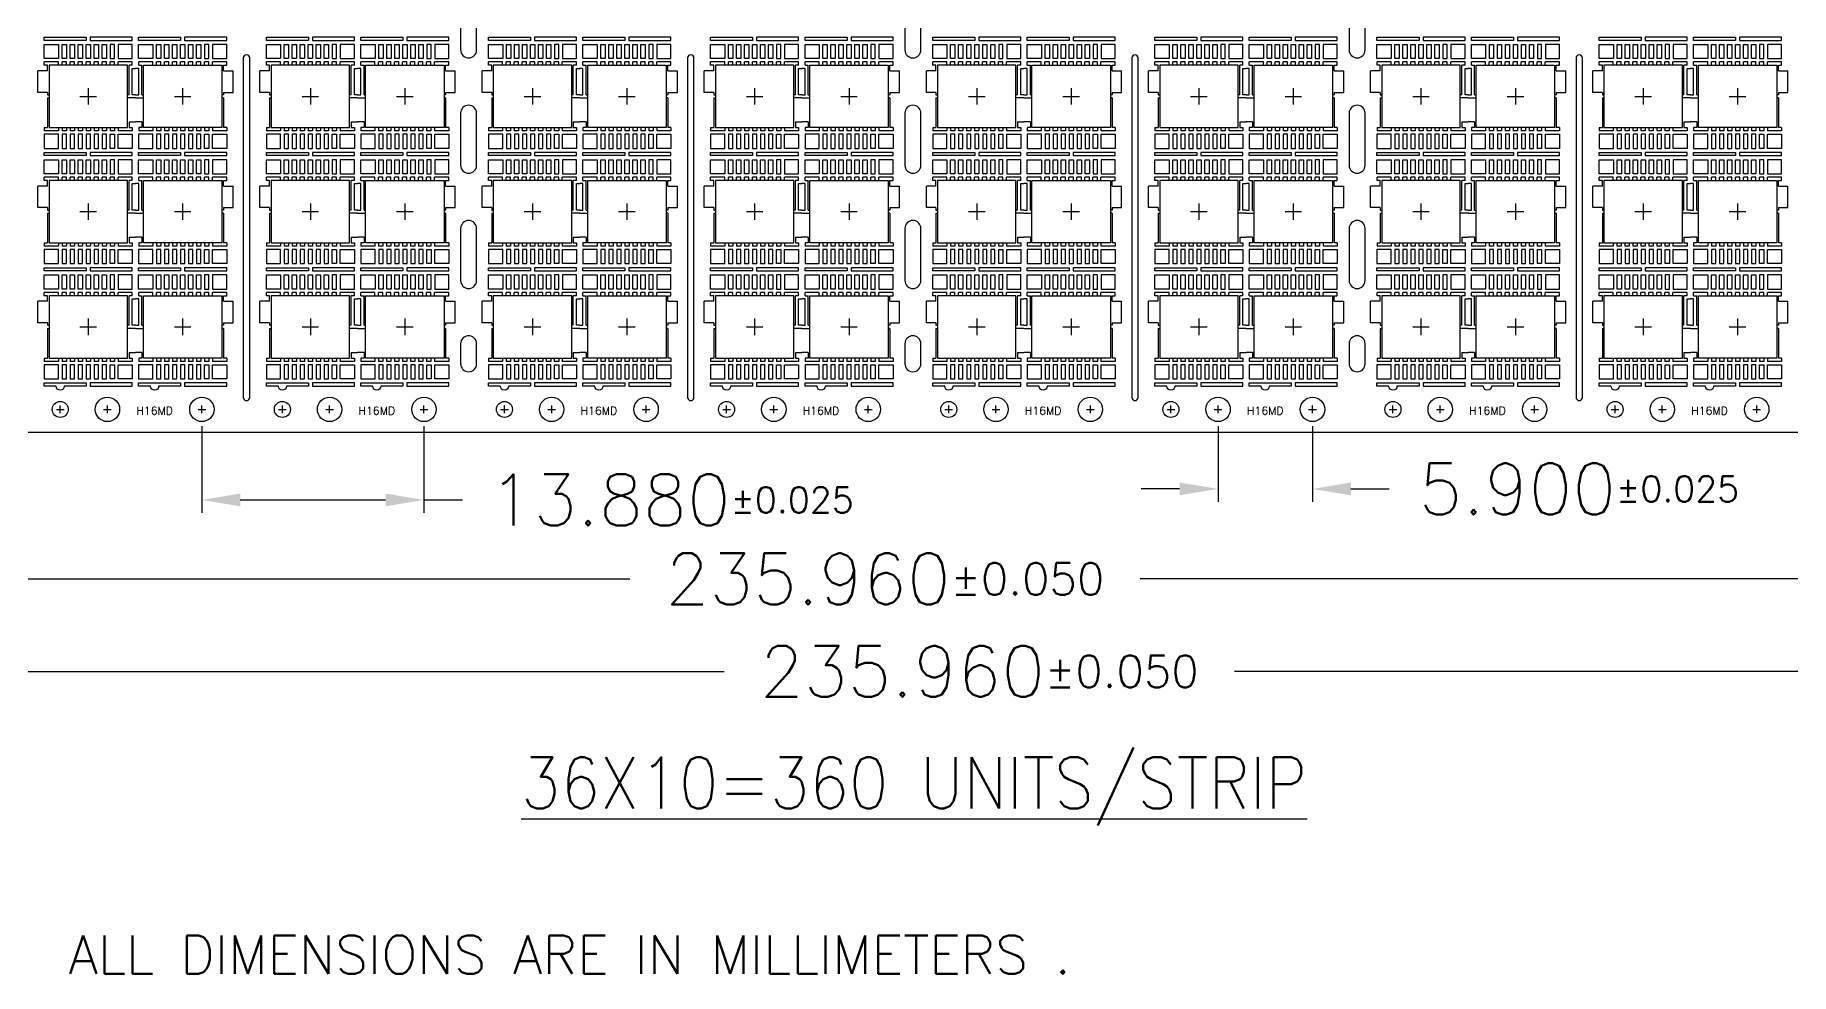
# Model space of a CAD drawing. Extents: x -204 to -64, y -54 to 30.
# Drawn here: x -109.37 to -81.94, y -3.33 to 11.33 of the extents above; entities that cross this region are included whole.
import ezdxf
from ezdxf.lldxf.tags import DXFTag

# ---------------------------------------------------------------- set-up
doc = ezdxf.new("R2010")
doc.units = 0
doc.header["$LTSCALE"] = 8
doc.header["$MEASUREMENT"] = 0
doc.linetypes.add('PHANTOM', pattern=[63.5, 31.75, -6.35, 6.35, -6.35, 6.35, -6.35])
for name, color, linetype in [('CEN', 2, 'CENTER'), ('DIM', 7, 'Continuous'), ('PKG-OUT', 1, 'PHANTOM')]:
    doc.layers.add(name, color=color, linetype=linetype)
doc.styles.add('SIMPLEX', font='SIMPLEX.shx', dxfattribs={"height": 0.7})
doc.styles.get("Standard").update_dxf_attribs({"font": 'SIMPLEX.shx', "height": 0.8})
tags = doc.linetypes.add('CENTER', pattern=[2, 1.25, -0.25, 0.25, -0.25]).pattern_tags.tags
tags[10:11] = [DXFTag(74, 4), DXFTag(75, 0), DXFTag(340, '0'), DXFTag(46, 1.0), DXFTag(50, 0.0), DXFTag(44, 0.0), DXFTag(45, 0.0)]
tags[8:9] = [DXFTag(74, 4), DXFTag(75, 0), DXFTag(340, '0'), DXFTag(46, 1.0), DXFTag(50, 0.0), DXFTag(44, 0.0), DXFTag(45, 0.0)]
tags[6:7] = [DXFTag(74, 4), DXFTag(75, 0), DXFTag(340, '0'), DXFTag(46, 1.0), DXFTag(50, 0.0), DXFTag(44, 0.0), DXFTag(45, 0.0)]
tags[4:5] = [DXFTag(74, 4), DXFTag(75, 0), DXFTag(340, '0'), DXFTag(46, 1.0), DXFTag(50, 0.0), DXFTag(44, 0.0), DXFTag(45, 0.0)]
doc.dimstyles.new('STRIP', dxfattribs={"dimtxt": 0.8, "dimasz": 0.6, "dimexe": 0.2, "dimexo": 0.2, "dimgap": 0.2, "dimtad": 0, "dimdec": 3, "dimlfac": 4, "dimzin": 0, "dimdsep": 46, "dimtxsty": 'Standard', "dimcen": 0.2, "dimclrd": 2, "dimclre": 2, "dimadec": 0, "dimazin": 0, "dimtfac": 1, "dimtdec": 3, "dimtofl": 0, "dimtmove": 0, "dimatfit": 3, "dimfxl": 1, "dimtolj": 1, "dimtzin": 0, "dimarcsym": 0})

# ---------------------------------------------------------------- blocks, each defined once
blk = doc.blocks.new('LEAD')
for points in [[(42.93, 75.15), (42.04, 75.15), (42.04, 76.03), (42.93, 76.03)], [(43.43, 75.15), (43.16, 75.15), (43.16, 76.03), (43.43, 76.03)], [(43.93, 75.15), (43.66, 75.15), (43.66, 76.03), (43.93, 76.03)], [(44.43, 75.15), (44.16, 75.15), (44.16, 76.03), (44.43, 76.03)], [(44.93, 75.15), (44.66, 75.15), (44.66, 76.03), (44.93, 76.03)], [(45.43, 75.15), (45.16, 75.15), (45.16, 76.03), (45.43, 76.03)], [(45.93, 75.15), (45.66, 75.15), (45.66, 76.03), (45.93, 76.03)], [(46.16, 75.15), (46.43, 75.15), (46.43, 76.03), (46.16, 76.03)], [(46.66, 75.15), (47.54, 75.15), (47.54, 76.03), (46.66, 76.03)]]:
    blk.add_lwpolyline(points, close=True)
blk = doc.blocks.new('MARK')
at = {"layer": 'DIM', "color": 1}
blk.add_text('H16MD', height=0.1562, dxfattribs=at).set_placement((-144.723, 9.194))
blk = doc.blocks.new('*D102')
at = {"layer": 'DEFPOINTS', "color": 0, "transparency": 16777216}
for p in [(83.074, -262.001), (142.064, -262.001), (142.064, -264.588)]:
    blk.add_point(p, dxfattribs=at)
at = {"layer": 'DIM', "color": 2, "lineweight": -2, "transparency": 16777216}
for p, q in [((83.074, -262.201), (83.074, -264.788)), ((142.064, -262.201), (142.064, -264.788)), ((83.674, -264.588), (108.584, -264.588)), ((141.464, -264.588), (116.555, -264.588))]:
    blk.add_line(p, q, dxfattribs=at)
at = {"layer": 'DIM', "color": 2, "transparency": 16777216}
for points in [[(83.674, -264.488), (83.674, -264.688), (83.074, -264.588)], [(141.464, -264.488), (141.464, -264.688), (142.064, -264.588)]]:
    blk.add_solid(points, dxfattribs=at)
at = {"layer": 'DIM', "color": 0, "transparency": 16777216, "insert": (112.569, -264.588), "char_height": 0.8, "attachment_point": 5}
blk.add_mtext('\\A1;235.960{\\H0.625x;%%P0.050}', dxfattribs=at)
blk = doc.blocks.new('*D103')
at = {"layer": 'DEFPOINTS', "color": 0, "transparency": 16777216}
for p in [(84.549, -262.001), (143.539, -262.001), (143.539, -266.031)]:
    blk.add_point(p, dxfattribs=at)
at = {"layer": 'DIM', "color": 2, "lineweight": -2, "transparency": 16777216}
for p, q in [((84.549, -262.201), (84.549, -266.231)), ((143.539, -262.201), (143.539, -266.231)), ((85.149, -266.031), (110.059, -266.031)), ((142.939, -266.031), (118.03, -266.031))]:
    blk.add_line(p, q, dxfattribs=at)
at = {"layer": 'DIM', "color": 2, "transparency": 16777216}
for points in [[(85.149, -265.931), (85.149, -266.131), (84.549, -266.031)], [(142.939, -265.931), (142.939, -266.131), (143.539, -266.031)]]:
    blk.add_solid(points, dxfattribs=at)
at = {"layer": 'DIM', "color": 0, "transparency": 16777216, "insert": (114.044, -266.031), "char_height": 0.8, "attachment_point": 5}
blk.add_mtext('\\A1;235.960{\\H0.625x;%%P0.050}', dxfattribs=at)
blk = doc.blocks.new('*D105')
at = {"layer": 'DEFPOINTS', "color": 0, "transparency": 16777216}
for p in [(101.899, -262.001), (105.369, -262.001), (105.369, -263.354)]:
    blk.add_point(p, dxfattribs=at)
at = {"layer": 'DIM', "color": 2, "lineweight": -2, "transparency": 16777216}
for p, q in [((101.899, -262.201), (101.899, -263.554)), ((105.369, -262.201), (105.369, -263.554)), ((102.499, -263.354), (104.769, -263.354)), ((105.369, -263.354), (105.969, -263.354))]:
    blk.add_line(p, q, dxfattribs=at)
at = {"layer": 'DIM', "color": 2, "transparency": 16777216}
for points in [[(102.499, -263.254), (102.499, -263.454), (101.899, -263.354)], [(104.769, -263.254), (104.769, -263.454), (105.369, -263.354)]]:
    blk.add_solid(points, dxfattribs=at)
at = {"layer": 'DIM', "color": 0, "transparency": 16777216, "insert": (109.236, -263.354), "char_height": 0.8, "attachment_point": 5}
blk.add_mtext('\\A1;13.880{\\H0.4;±0.025}', dxfattribs=at)
blk = doc.blocks.new('*D100')
at = {"layer": 'DEFPOINTS', "color": 0, "transparency": 16777216}
for p in [(117.774, -262.001), (119.249, -262.001), (119.249, -263.182)]:
    blk.add_point(p, dxfattribs=at)
at = {"layer": 'DIM', "color": 2, "lineweight": -2, "transparency": 16777216}
for p, q in [((117.774, -262.201), (117.774, -263.382)), ((119.249, -262.201), (119.249, -263.382)), ((117.174, -263.182), (116.574, -263.182)), ((119.849, -263.182), (120.449, -263.182))]:
    blk.add_line(p, q, dxfattribs=at)
at = {"layer": 'DIM', "color": 2, "transparency": 16777216}
for points in [[(117.174, -263.082), (117.174, -263.282), (117.774, -263.182)], [(119.849, -263.082), (119.849, -263.282), (119.249, -263.182)]]:
    blk.add_solid(points, dxfattribs=at)
at = {"layer": 'DIM', "color": 0, "transparency": 16777216, "insert": (123.411, -263.182), "char_height": 0.8, "attachment_point": 5}
blk.add_mtext('\\A1;5.900{\\H0.4;±0.025}', dxfattribs=at)
blk = doc.blocks.new('HSSOP16')
for p, q in [((56.814, 26.717), (56.664, 26.717)), ((56.664, 26.379), (56.664, 26.717)), ((56.985, 26.854), (56.764, 26.854)), ((56.764, 26.804), (56.764, 26.854)), ((56.814, 26.804), (56.764, 26.804)), ((56.814, 26.717), (56.814, 26.804)), ((56.985, 26.804), (56.985, 26.854)), ((57.042, 26.804), (57.042, 26.854)), ((57.11, 26.854), (57.042, 26.854)), ((57.11, 26.804), (57.11, 26.854)), ((57.167, 26.804), (57.167, 26.854)), ((57.235, 26.854), (57.167, 26.854)), ((57.235, 26.804), (57.235, 26.854)), ((57.292, 26.804), (57.292, 26.854)), ((57.36, 26.854), (57.292, 26.854)), ((57.36, 26.804), (57.36, 26.854)), ((57.417, 26.804), (57.417, 26.854)), ((57.485, 26.854), (57.417, 26.854)), ((57.485, 26.804), (57.485, 26.854)), ((57.542, 26.804), (57.542, 26.854)), ((57.61, 26.854), (57.542, 26.854)), ((57.61, 26.804), (57.61, 26.854)), ((57.667, 26.804), (57.667, 26.854)), ((57.735, 26.854), (57.667, 26.854)), ((57.735, 26.804), (57.735, 26.854)), ((57.792, 26.804), (57.792, 26.854)), ((57.86, 26.854), (57.792, 26.854)), ((57.86, 26.804), (57.86, 26.854)), ((58.139, 26.854), (57.917, 26.854)), ((57.917, 26.804), (57.917, 26.854)), ((58.089, 26.342), (58.089, 26.804)), ((58.139, 26.804), (58.089, 26.804)), ((58.139, 26.804), (58.139, 26.854)), ((58.46, 26.854), (58.239, 26.854)), ((58.239, 26.804), (58.239, 26.854)), ((58.239, 26.804), (58.289, 26.804)), ((58.289, 26.342), (58.289, 26.804)), ((58.46, 26.804), (58.46, 26.854)), ((58.517, 26.804), (58.517, 26.854)), ((58.585, 26.854), (58.517, 26.854)), ((58.585, 26.804), (58.585, 26.854)), ((58.642, 26.804), (58.642, 26.854)), ((58.71, 26.854), (58.642, 26.854)), ((58.71, 26.804), (58.71, 26.854)), ((58.767, 26.804), (58.767, 26.854)), ((58.835, 26.854), (58.767, 26.854)), ((58.835, 26.804), (58.835, 26.854)), ((58.892, 26.804), (58.892, 26.854)), ((58.96, 26.854), (58.892, 26.854)), ((58.96, 26.804), (58.96, 26.854)), ((59.017, 26.804), (59.017, 26.854)), ((59.085, 26.854), (59.017, 26.854)), ((59.085, 26.804), (59.085, 26.854)), ((59.142, 26.804), (59.142, 26.854)), ((59.21, 26.854), (59.142, 26.854)), ((59.21, 26.804), (59.21, 26.854)), ((59.267, 26.804), (59.267, 26.854)), ((59.335, 26.854), (59.267, 26.854)), ((59.335, 26.804), (59.335, 26.854)), ((59.614, 26.854), (59.392, 26.854)), ((59.392, 26.804), (59.392, 26.854)), ((59.564, 26.717), (59.564, 26.804)), ((59.564, 26.804), (59.614, 26.804)), ((59.564, 26.717), (59.714, 26.717)), ((59.614, 26.804), (59.614, 26.854)), ((59.714, 26.379), (59.714, 26.717)), ((56.814, 26.379), (56.664, 26.379)), ((56.814, 26.379), (56.814, 26.342)), ((56.814, 26.342), (56.839, 26.342)), ((58.089, 26.342), (58.064, 26.342)), ((58.289, 26.342), (58.314, 26.342)), ((59.564, 26.342), (59.539, 26.342)), ((59.564, 26.379), (59.714, 26.379)), ((59.564, 26.379), (59.564, 26.342)), ((56.814, 26.292), (56.839, 26.292)), ((56.814, 26.292), (56.814, 25.829)), ((58.189, 26.292), (58.064, 26.292)), ((58.189, 26.292), (58.314, 26.292)), ((59.564, 26.292), (59.539, 26.292)), ((59.564, 26.292), (59.564, 25.829)), ((56.764, 25.829), (56.764, 25.779)), ((56.764, 25.829), (56.814, 25.829)), ((56.985, 25.829), (56.985, 25.779)), ((57.042, 25.829), (57.042, 25.779)), ((57.11, 25.829), (57.11, 25.779)), ((57.167, 25.829), (57.167, 25.779)), ((57.235, 25.829), (57.235, 25.779)), ((57.292, 25.829), (57.292, 25.779)), ((57.36, 25.829), (57.36, 25.779)), ((57.417, 25.829), (57.417, 25.779)), ((57.485, 25.829), (57.485, 25.779)), ((57.542, 25.829), (57.542, 25.779)), ((57.61, 25.829), (57.61, 25.779)), ((57.667, 25.829), (57.667, 25.779)), ((57.735, 25.829), (57.735, 25.779)), ((57.792, 25.829), (57.792, 25.779)), ((57.86, 25.829), (57.86, 25.779)), ((57.917, 25.829), (57.917, 25.779)), ((58.089, 25.917), (58.189, 25.917)), ((58.089, 25.917), (58.089, 25.829)), ((58.089, 25.829), (58.139, 25.829)), ((58.139, 25.829), (58.139, 25.779)), ((58.289, 25.917), (58.189, 25.917)), ((58.289, 25.829), (58.239, 25.829)), ((58.239, 25.829), (58.239, 25.779)), ((58.289, 25.917), (58.289, 25.829)), ((58.46, 25.829), (58.46, 25.779)), ((58.517, 25.829), (58.517, 25.779)), ((58.585, 25.829), (58.585, 25.779)), ((58.642, 25.829), (58.642, 25.779)), ((58.71, 25.829), (58.71, 25.779)), ((58.767, 25.829), (58.767, 25.779)), ((58.835, 25.829), (58.835, 25.779)), ((58.892, 25.829), (58.892, 25.779)), ((58.96, 25.829), (58.96, 25.779)), ((59.017, 25.829), (59.017, 25.779)), ((59.085, 25.829), (59.085, 25.779)), ((59.142, 25.829), (59.142, 25.779)), ((59.21, 25.829), (59.21, 25.779)), ((59.267, 25.829), (59.267, 25.779)), ((59.335, 25.829), (59.335, 25.779)), ((59.392, 25.829), (59.392, 25.779)), ((59.614, 25.829), (59.564, 25.829)), ((59.614, 25.829), (59.614, 25.779)), ((56.985, 25.779), (56.764, 25.779)), ((57.11, 25.779), (57.042, 25.779)), ((57.235, 25.779), (57.167, 25.779)), ((57.36, 25.779), (57.292, 25.779)), ((57.485, 25.779), (57.417, 25.779)), ((57.61, 25.779), (57.542, 25.779)), ((57.735, 25.779), (57.667, 25.779)), ((57.86, 25.779), (57.792, 25.779)), ((58.139, 25.779), (57.917, 25.779)), ((58.46, 25.779), (58.239, 25.779)), ((58.585, 25.779), (58.517, 25.779)), ((58.71, 25.779), (58.642, 25.779)), ((58.835, 25.779), (58.767, 25.779)), ((58.96, 25.779), (58.892, 25.779)), ((59.085, 25.779), (59.017, 25.779)), ((59.21, 25.779), (59.142, 25.779)), ((59.335, 25.779), (59.267, 25.779)), ((59.614, 25.779), (59.392, 25.779))]:
    blk.add_line(p, q)
for points in [[(58.189, 26.342), (58.139, 26.342), (58.139, 26.754), (58.189, 26.754)], [(58.189, 26.342), (58.239, 26.342), (58.239, 26.754), (58.189, 26.754)]]:
    blk.add_lwpolyline(points)
at = {"layer": 'CEN', "ltscale": 0.01}
for p, q in [((57.451, 26.446), (57.451, 26.188)), ((58.926, 26.446), (58.926, 26.188)), ((57.322, 26.317), (57.58, 26.317)), ((58.797, 26.317), (59.055, 26.317))]:
    blk.add_line(p, q, dxfattribs=at)
at = {"layer": 'PKG-OUT', "color": 1}
for points in [[(58.064, 26.804), (56.839, 26.804), (56.839, 25.829), (58.064, 25.829)], [(58.314, 26.804), (59.539, 26.804), (59.539, 25.829), (58.314, 25.829)]]:
    blk.add_lwpolyline(points, close=True, dxfattribs=at)

msp = doc.modelspace()

# ---------------------------------------------------------------- linework, layer by layer
msp.add_line((-64.67724, 5.12459), (-126.63724, 5.12459))
for points in [[(-102.47224, 11.09959), (-102.47224, 11.91209, 1), (-102.72224, 11.91209), (-102.72224, 11.09959, 1)], [(-95.53224, 11.09959), (-95.53224, 11.91209, 1), (-95.78224, 11.91209), (-95.78224, 11.09959, 1)], [(-88.59224, 11.09959), (-88.59224, 11.91209, 1), (-88.84224, 11.91209), (-88.84224, 11.09959, 1)], [(-106.01724, 10.97459, 1), (-106.11724, 10.97459), (-106.11724, 5.67459, 1), (-106.01724, 5.67459)], [(-99.07724, 10.97459, 1), (-99.17724, 10.97459), (-99.17724, 5.67459, 1), (-99.07724, 5.67459)], [(-92.13724, 10.97459, 1), (-92.23724, 10.97459), (-92.23724, 5.67459, 1), (-92.13724, 5.67459)], [(-85.19724, 10.97459, 1), (-85.29724, 10.97459), (-85.29724, 5.67459, 1), (-85.19724, 5.67459)], [(-102.47224, 9.29959), (-102.47224, 10.11209, 1), (-102.72224, 10.11209), (-102.72224, 9.29959, 1)], [(-95.53224, 9.29959), (-95.53224, 10.11209, 1), (-95.78224, 10.11209), (-95.78224, 9.29959, 1)], [(-88.59224, 9.29959), (-88.59224, 10.11209, 1), (-88.84224, 10.11209), (-88.84224, 9.29959, 1)], [(-102.47224, 7.49959), (-102.47224, 8.31209, 1), (-102.72224, 8.31209), (-102.72224, 7.49959, 1)], [(-95.53224, 7.49959), (-95.53224, 8.31209, 1), (-95.78224, 8.31209), (-95.78224, 7.49959, 1)], [(-88.59224, 7.49959), (-88.59224, 8.31209, 1), (-88.84224, 8.31209), (-88.84224, 7.49959, 1)], [(-102.47224, 6.51209, 1), (-102.72224, 6.51209), (-102.72224, 6.19959, 1), (-102.47224, 6.19959)], [(-95.53224, 6.51209, 1), (-95.78224, 6.51209), (-95.78224, 6.19959, 1), (-95.53224, 6.19959)], [(-88.59224, 6.51209, 1), (-88.84224, 6.51209), (-88.84224, 6.19959, 1), (-88.59224, 6.19959)], [(-109.03974, 5.84959), (-109.22724, 5.84959), (-109.22724, 5.89959), (-108.57099, 5.89959), (-108.57099, 5.84959), (-108.91474, 5.84959, -1)], [(-107.56474, 5.84959), (-107.75224, 5.84959), (-107.75224, 5.89959), (-107.09599, 5.89959), (-107.09599, 5.84959), (-107.43974, 5.84959, -1)], [(-105.56974, 5.84959), (-105.75724, 5.84959), (-105.75724, 5.89959), (-105.10099, 5.89959), (-105.10099, 5.84959), (-105.44474, 5.84959, -1)], [(-104.09474, 5.84959), (-104.28224, 5.84959), (-104.28224, 5.89959), (-103.62599, 5.89959), (-103.62599, 5.84959), (-103.96974, 5.84959, -1)], [(-102.09974, 5.84959), (-102.28724, 5.84959), (-102.28724, 5.89959), (-101.63099, 5.89959), (-101.63099, 5.84959), (-101.97474, 5.84959, -1)], [(-100.62474, 5.84959), (-100.81224, 5.84959), (-100.81224, 5.89959), (-100.15599, 5.89959), (-100.15599, 5.84959), (-100.49974, 5.84959, -1)], [(-98.62974, 5.84959), (-98.81724, 5.84959), (-98.81724, 5.89959), (-98.16099, 5.89959), (-98.16099, 5.84959), (-98.50474, 5.84959, -1)], [(-97.15474, 5.84959), (-97.34224, 5.84959), (-97.34224, 5.89959), (-96.68599, 5.89959), (-96.68599, 5.84959), (-97.02974, 5.84959, -1)], [(-95.15974, 5.84959), (-95.34724, 5.84959), (-95.34724, 5.89959), (-94.69099, 5.89959), (-94.69099, 5.84959), (-95.03474, 5.84959, -1)], [(-93.68474, 5.84959), (-93.87224, 5.84959), (-93.87224, 5.89959), (-93.21599, 5.89959), (-93.21599, 5.84959), (-93.55974, 5.84959, -1)], [(-91.68974, 5.84959), (-91.87724, 5.84959), (-91.87724, 5.89959), (-91.22099, 5.89959), (-91.22099, 5.84959), (-91.56474, 5.84959, -1)], [(-90.21474, 5.84959), (-90.40224, 5.84959), (-90.40224, 5.89959), (-89.74599, 5.89959), (-89.74599, 5.84959), (-90.08974, 5.84959, -1)], [(-88.21974, 5.84959), (-88.40724, 5.84959), (-88.40724, 5.89959), (-87.75099, 5.89959), (-87.75099, 5.84959), (-88.09474, 5.84959, -1)], [(-86.74474, 5.84959), (-86.93224, 5.84959), (-86.93224, 5.89959), (-86.27599, 5.89959), (-86.27599, 5.84959), (-86.61974, 5.84959, -1)], [(-84.74974, 5.84959), (-84.93724, 5.84959), (-84.93724, 5.89959), (-84.28099, 5.89959), (-84.28099, 5.84959), (-84.62474, 5.84959, -1)], [(-83.27474, 5.84959), (-83.46224, 5.84959), (-83.46224, 5.89959), (-82.80599, 5.89959), (-82.80599, 5.84959), (-83.14974, 5.84959, -1)]]:
    msp.add_lwpolyline(points, format="xyb", close=True)
for points in [[(-109.22724, 11.29959), (-108.57099, 11.29959), (-108.57099, 11.24959), (-109.22724, 11.24959)], [(-107.85224, 11.29959), (-108.50849, 11.29959), (-108.50849, 11.24959), (-107.85224, 11.24959)], [(-107.75224, 11.29959), (-107.09599, 11.29959), (-107.09599, 11.24959), (-107.75224, 11.24959)], [(-106.37724, 11.29959), (-107.03349, 11.29959), (-107.03349, 11.24959), (-106.37724, 11.24959)], [(-105.75724, 11.29959), (-105.10099, 11.29959), (-105.10099, 11.24959), (-105.75724, 11.24959)], [(-104.38224, 11.29959), (-105.03849, 11.29959), (-105.03849, 11.24959), (-104.38224, 11.24959)], [(-104.28224, 11.29959), (-103.62599, 11.29959), (-103.62599, 11.24959), (-104.28224, 11.24959)], [(-102.90724, 11.29959), (-103.56349, 11.29959), (-103.56349, 11.24959), (-102.90724, 11.24959)], [(-102.28724, 11.29959), (-101.63099, 11.29959), (-101.63099, 11.24959), (-102.28724, 11.24959)], [(-100.91224, 11.29959), (-101.56849, 11.29959), (-101.56849, 11.24959), (-100.91224, 11.24959)], [(-100.81224, 11.29959), (-100.15599, 11.29959), (-100.15599, 11.24959), (-100.81224, 11.24959)], [(-99.43724, 11.29959), (-100.09349, 11.29959), (-100.09349, 11.24959), (-99.43724, 11.24959)], [(-98.81724, 11.29959), (-98.16099, 11.29959), (-98.16099, 11.24959), (-98.81724, 11.24959)], [(-97.44224, 11.29959), (-98.09849, 11.29959), (-98.09849, 11.24959), (-97.44224, 11.24959)], [(-97.34224, 11.29959), (-96.68599, 11.29959), (-96.68599, 11.24959), (-97.34224, 11.24959)], [(-95.96724, 11.29959), (-96.62349, 11.29959), (-96.62349, 11.24959), (-95.96724, 11.24959)], [(-95.34724, 11.29959), (-94.69099, 11.29959), (-94.69099, 11.24959), (-95.34724, 11.24959)], [(-93.97224, 11.29959), (-94.62849, 11.29959), (-94.62849, 11.24959), (-93.97224, 11.24959)], [(-93.87224, 11.29959), (-93.21599, 11.29959), (-93.21599, 11.24959), (-93.87224, 11.24959)], [(-92.49724, 11.29959), (-93.15349, 11.29959), (-93.15349, 11.24959), (-92.49724, 11.24959)], [(-91.87724, 11.29959), (-91.22099, 11.29959), (-91.22099, 11.24959), (-91.87724, 11.24959)], [(-90.50224, 11.29959), (-91.15849, 11.29959), (-91.15849, 11.24959), (-90.50224, 11.24959)], [(-90.40224, 11.29959), (-89.74599, 11.29959), (-89.74599, 11.24959), (-90.40224, 11.24959)], [(-89.02724, 11.29959), (-89.68349, 11.29959), (-89.68349, 11.24959), (-89.02724, 11.24959)], [(-88.40724, 11.29959), (-87.75099, 11.29959), (-87.75099, 11.24959), (-88.40724, 11.24959)], [(-87.03224, 11.29959), (-87.68849, 11.29959), (-87.68849, 11.24959), (-87.03224, 11.24959)], [(-86.93224, 11.29959), (-86.27599, 11.29959), (-86.27599, 11.24959), (-86.93224, 11.24959)], [(-85.55724, 11.29959), (-86.21349, 11.29959), (-86.21349, 11.24959), (-85.55724, 11.24959)], [(-84.93724, 11.29959), (-84.28099, 11.29959), (-84.28099, 11.24959), (-84.93724, 11.24959)], [(-83.56224, 11.29959), (-84.21849, 11.29959), (-84.21849, 11.24959), (-83.56224, 11.24959)], [(-83.46224, 11.29959), (-82.80599, 11.29959), (-82.80599, 11.24959), (-83.46224, 11.24959)], [(-82.08724, 11.29959), (-82.74349, 11.29959), (-82.74349, 11.24959), (-82.08724, 11.24959)], [(-109.22724, 9.49959), (-108.57099, 9.49959), (-108.57099, 9.44959), (-109.22724, 9.44959)], [(-107.85224, 9.49959), (-108.50849, 9.49959), (-108.50849, 9.44959), (-107.85224, 9.44959)], [(-107.75224, 9.49959), (-107.09599, 9.49959), (-107.09599, 9.44959), (-107.75224, 9.44959)], [(-106.37724, 9.49959), (-107.03349, 9.49959), (-107.03349, 9.44959), (-106.37724, 9.44959)], [(-105.75724, 9.49959), (-105.10099, 9.49959), (-105.10099, 9.44959), (-105.75724, 9.44959)], [(-104.38224, 9.49959), (-105.03849, 9.49959), (-105.03849, 9.44959), (-104.38224, 9.44959)], [(-104.28224, 9.49959), (-103.62599, 9.49959), (-103.62599, 9.44959), (-104.28224, 9.44959)], [(-102.90724, 9.49959), (-103.56349, 9.49959), (-103.56349, 9.44959), (-102.90724, 9.44959)], [(-102.28724, 9.49959), (-101.63099, 9.49959), (-101.63099, 9.44959), (-102.28724, 9.44959)], [(-100.91224, 9.49959), (-101.56849, 9.49959), (-101.56849, 9.44959), (-100.91224, 9.44959)], [(-100.81224, 9.49959), (-100.15599, 9.49959), (-100.15599, 9.44959), (-100.81224, 9.44959)], [(-99.43724, 9.49959), (-100.09349, 9.49959), (-100.09349, 9.44959), (-99.43724, 9.44959)], [(-98.81724, 9.49959), (-98.16099, 9.49959), (-98.16099, 9.44959), (-98.81724, 9.44959)], [(-97.44224, 9.49959), (-98.09849, 9.49959), (-98.09849, 9.44959), (-97.44224, 9.44959)], [(-97.34224, 9.49959), (-96.68599, 9.49959), (-96.68599, 9.44959), (-97.34224, 9.44959)], [(-95.96724, 9.49959), (-96.62349, 9.49959), (-96.62349, 9.44959), (-95.96724, 9.44959)], [(-95.34724, 9.49959), (-94.69099, 9.49959), (-94.69099, 9.44959), (-95.34724, 9.44959)], [(-93.97224, 9.49959), (-94.62849, 9.49959), (-94.62849, 9.44959), (-93.97224, 9.44959)], [(-93.87224, 9.49959), (-93.21599, 9.49959), (-93.21599, 9.44959), (-93.87224, 9.44959)], [(-92.49724, 9.49959), (-93.15349, 9.49959), (-93.15349, 9.44959), (-92.49724, 9.44959)], [(-91.87724, 9.49959), (-91.22099, 9.49959), (-91.22099, 9.44959), (-91.87724, 9.44959)], [(-90.50224, 9.49959), (-91.15849, 9.49959), (-91.15849, 9.44959), (-90.50224, 9.44959)], [(-90.40224, 9.49959), (-89.74599, 9.49959), (-89.74599, 9.44959), (-90.40224, 9.44959)], [(-89.02724, 9.49959), (-89.68349, 9.49959), (-89.68349, 9.44959), (-89.02724, 9.44959)], [(-88.40724, 9.49959), (-87.75099, 9.49959), (-87.75099, 9.44959), (-88.40724, 9.44959)], [(-87.03224, 9.49959), (-87.68849, 9.49959), (-87.68849, 9.44959), (-87.03224, 9.44959)], [(-86.93224, 9.49959), (-86.27599, 9.49959), (-86.27599, 9.44959), (-86.93224, 9.44959)], [(-85.55724, 9.49959), (-86.21349, 9.49959), (-86.21349, 9.44959), (-85.55724, 9.44959)], [(-84.93724, 9.49959), (-84.28099, 9.49959), (-84.28099, 9.44959), (-84.93724, 9.44959)], [(-83.56224, 9.49959), (-84.21849, 9.49959), (-84.21849, 9.44959), (-83.56224, 9.44959)], [(-83.46224, 9.49959), (-82.80599, 9.49959), (-82.80599, 9.44959), (-83.46224, 9.44959)], [(-82.08724, 9.49959), (-82.74349, 9.49959), (-82.74349, 9.44959), (-82.08724, 9.44959)], [(-109.22724, 7.69959), (-108.57099, 7.69959), (-108.57099, 7.64959), (-109.22724, 7.64959)], [(-107.85224, 7.69959), (-108.50849, 7.69959), (-108.50849, 7.64959), (-107.85224, 7.64959)], [(-107.75224, 7.69959), (-107.09599, 7.69959), (-107.09599, 7.64959), (-107.75224, 7.64959)], [(-106.37724, 7.69959), (-107.03349, 7.69959), (-107.03349, 7.64959), (-106.37724, 7.64959)], [(-105.75724, 7.69959), (-105.10099, 7.69959), (-105.10099, 7.64959), (-105.75724, 7.64959)], [(-104.38224, 7.69959), (-105.03849, 7.69959), (-105.03849, 7.64959), (-104.38224, 7.64959)], [(-104.28224, 7.69959), (-103.62599, 7.69959), (-103.62599, 7.64959), (-104.28224, 7.64959)], [(-102.90724, 7.69959), (-103.56349, 7.69959), (-103.56349, 7.64959), (-102.90724, 7.64959)], [(-102.28724, 7.69959), (-101.63099, 7.69959), (-101.63099, 7.64959), (-102.28724, 7.64959)], [(-100.91224, 7.69959), (-101.56849, 7.69959), (-101.56849, 7.64959), (-100.91224, 7.64959)], [(-100.81224, 7.69959), (-100.15599, 7.69959), (-100.15599, 7.64959), (-100.81224, 7.64959)], [(-99.43724, 7.69959), (-100.09349, 7.69959), (-100.09349, 7.64959), (-99.43724, 7.64959)], [(-98.81724, 7.69959), (-98.16099, 7.69959), (-98.16099, 7.64959), (-98.81724, 7.64959)], [(-97.44224, 7.69959), (-98.09849, 7.69959), (-98.09849, 7.64959), (-97.44224, 7.64959)], [(-97.34224, 7.69959), (-96.68599, 7.69959), (-96.68599, 7.64959), (-97.34224, 7.64959)], [(-95.96724, 7.69959), (-96.62349, 7.69959), (-96.62349, 7.64959), (-95.96724, 7.64959)], [(-95.34724, 7.69959), (-94.69099, 7.69959), (-94.69099, 7.64959), (-95.34724, 7.64959)], [(-93.97224, 7.69959), (-94.62849, 7.69959), (-94.62849, 7.64959), (-93.97224, 7.64959)], [(-93.87224, 7.69959), (-93.21599, 7.69959), (-93.21599, 7.64959), (-93.87224, 7.64959)], [(-92.49724, 7.69959), (-93.15349, 7.69959), (-93.15349, 7.64959), (-92.49724, 7.64959)], [(-91.87724, 7.69959), (-91.22099, 7.69959), (-91.22099, 7.64959), (-91.87724, 7.64959)], [(-90.50224, 7.69959), (-91.15849, 7.69959), (-91.15849, 7.64959), (-90.50224, 7.64959)], [(-90.40224, 7.69959), (-89.74599, 7.69959), (-89.74599, 7.64959), (-90.40224, 7.64959)], [(-89.02724, 7.69959), (-89.68349, 7.69959), (-89.68349, 7.64959), (-89.02724, 7.64959)], [(-88.40724, 7.69959), (-87.75099, 7.69959), (-87.75099, 7.64959), (-88.40724, 7.64959)], [(-87.03224, 7.69959), (-87.68849, 7.69959), (-87.68849, 7.64959), (-87.03224, 7.64959)], [(-86.93224, 7.69959), (-86.27599, 7.69959), (-86.27599, 7.64959), (-86.93224, 7.64959)], [(-85.55724, 7.69959), (-86.21349, 7.69959), (-86.21349, 7.64959), (-85.55724, 7.64959)], [(-84.93724, 7.69959), (-84.28099, 7.69959), (-84.28099, 7.64959), (-84.93724, 7.64959)], [(-83.56224, 7.69959), (-84.21849, 7.69959), (-84.21849, 7.64959), (-83.56224, 7.64959)], [(-83.46224, 7.69959), (-82.80599, 7.69959), (-82.80599, 7.64959), (-83.46224, 7.64959)], [(-82.08724, 7.69959), (-82.74349, 7.69959), (-82.74349, 7.64959), (-82.08724, 7.64959)], [(-107.85224, 5.89959), (-108.50849, 5.89959), (-108.50849, 5.84959), (-107.85224, 5.84959)], [(-106.37724, 5.89959), (-107.03349, 5.89959), (-107.03349, 5.84959), (-106.37724, 5.84959)], [(-104.38224, 5.89959), (-105.03849, 5.89959), (-105.03849, 5.84959), (-104.38224, 5.84959)], [(-102.90724, 5.89959), (-103.56349, 5.89959), (-103.56349, 5.84959), (-102.90724, 5.84959)], [(-100.91224, 5.89959), (-101.56849, 5.89959), (-101.56849, 5.84959), (-100.91224, 5.84959)], [(-99.43724, 5.89959), (-100.09349, 5.89959), (-100.09349, 5.84959), (-99.43724, 5.84959)], [(-97.44224, 5.89959), (-98.09849, 5.89959), (-98.09849, 5.84959), (-97.44224, 5.84959)], [(-95.96724, 5.89959), (-96.62349, 5.89959), (-96.62349, 5.84959), (-95.96724, 5.84959)], [(-93.97224, 5.89959), (-94.62849, 5.89959), (-94.62849, 5.84959), (-93.97224, 5.84959)], [(-92.49724, 5.89959), (-93.15349, 5.89959), (-93.15349, 5.84959), (-92.49724, 5.84959)], [(-90.50224, 5.89959), (-91.15849, 5.89959), (-91.15849, 5.84959), (-90.50224, 5.84959)], [(-89.02724, 5.89959), (-89.68349, 5.89959), (-89.68349, 5.84959), (-89.02724, 5.84959)], [(-87.03224, 5.89959), (-87.68849, 5.89959), (-87.68849, 5.84959), (-87.03224, 5.84959)], [(-85.55724, 5.89959), (-86.21349, 5.89959), (-86.21349, 5.84959), (-85.55724, 5.84959)], [(-83.56224, 5.89959), (-84.21849, 5.89959), (-84.21849, 5.84959), (-83.56224, 5.84959)], [(-82.08724, 5.89959), (-82.74349, 5.89959), (-82.74349, 5.84959), (-82.08724, 5.84959)]]:
    msp.add_lwpolyline(points, close=True)
for centre, radius in [((-108.97724, 5.48709), 0.125), ((-108.23974, 5.48709), 0.1905), ((-106.76474, 5.48709), 0.1905), ((-105.50724, 5.48709), 0.125), ((-104.76974, 5.48709), 0.1905), ((-103.29474, 5.48709), 0.1905), ((-102.03724, 5.48709), 0.125), ((-101.29974, 5.48709), 0.1905), ((-99.82474, 5.48709), 0.1905), ((-98.56724, 5.48709), 0.125), ((-97.82974, 5.48709), 0.1905), ((-96.35474, 5.48709), 0.1905), ((-95.09724, 5.48709), 0.125), ((-94.35974, 5.48709), 0.1905), ((-92.88474, 5.48709), 0.1905), ((-91.62724, 5.48709), 0.125), ((-90.88974, 5.48709), 0.1905), ((-89.41474, 5.48709), 0.1905), ((-88.15724, 5.48709), 0.125), ((-87.41974, 5.48709), 0.1905), ((-85.94474, 5.48709), 0.1905), ((-84.68724, 5.48709), 0.125), ((-83.94974, 5.48709), 0.1905), ((-82.47474, 5.48709), 0.1905)]:
    msp.add_circle(centre, radius)
at = {"layer": 'CEN'}
for p, q in [((-109.03724, 5.48709), (-108.91724, 5.48709)), ((-108.97724, 5.42709), (-108.97724, 5.54709)), ((-108.29974, 5.48709), (-108.17974, 5.48709)), ((-108.23974, 5.42709), (-108.23974, 5.54709)), ((-106.82474, 5.48709), (-106.70474, 5.48709)), ((-106.76474, 5.42709), (-106.76474, 5.54709)), ((-105.56724, 5.48709), (-105.44724, 5.48709)), ((-105.50724, 5.42709), (-105.50724, 5.54709)), ((-104.82974, 5.48709), (-104.70974, 5.48709)), ((-104.76974, 5.42709), (-104.76974, 5.54709)), ((-103.35474, 5.48709), (-103.23474, 5.48709)), ((-103.29474, 5.42709), (-103.29474, 5.54709)), ((-102.09724, 5.48709), (-101.97724, 5.48709)), ((-102.03724, 5.42709), (-102.03724, 5.54709)), ((-101.35974, 5.48709), (-101.23974, 5.48709)), ((-101.29974, 5.42709), (-101.29974, 5.54709)), ((-99.88474, 5.48709), (-99.76474, 5.48709)), ((-99.82474, 5.42709), (-99.82474, 5.54709)), ((-98.62724, 5.48709), (-98.50724, 5.48709)), ((-98.56724, 5.42709), (-98.56724, 5.54709)), ((-97.88974, 5.48709), (-97.76974, 5.48709)), ((-97.82974, 5.42709), (-97.82974, 5.54709)), ((-96.41474, 5.48709), (-96.29474, 5.48709)), ((-96.35474, 5.42709), (-96.35474, 5.54709)), ((-95.15724, 5.48709), (-95.03724, 5.48709)), ((-95.09724, 5.42709), (-95.09724, 5.54709)), ((-94.41974, 5.48709), (-94.29974, 5.48709)), ((-94.35974, 5.42709), (-94.35974, 5.54709)), ((-92.94474, 5.48709), (-92.82474, 5.48709)), ((-92.88474, 5.42709), (-92.88474, 5.54709)), ((-91.68724, 5.48709), (-91.56724, 5.48709)), ((-91.62724, 5.42709), (-91.62724, 5.54709)), ((-90.94974, 5.48709), (-90.82974, 5.48709)), ((-90.88974, 5.42709), (-90.88974, 5.54709)), ((-89.47474, 5.48709), (-89.35474, 5.48709)), ((-89.41474, 5.42709), (-89.41474, 5.54709)), ((-88.21724, 5.48709), (-88.09724, 5.48709)), ((-88.15724, 5.42709), (-88.15724, 5.54709)), ((-87.47974, 5.48709), (-87.35974, 5.48709)), ((-87.41974, 5.42709), (-87.41974, 5.54709)), ((-86.00474, 5.48709), (-85.88474, 5.48709)), ((-85.94474, 5.42709), (-85.94474, 5.54709)), ((-84.74724, 5.48709), (-84.62724, 5.48709)), ((-84.68724, 5.42709), (-84.68724, 5.54709)), ((-84.00974, 5.48709), (-83.88974, 5.48709)), ((-83.94974, 5.42709), (-83.94974, 5.54709)), ((-82.53474, 5.48709), (-82.41474, 5.48709)), ((-82.47474, 5.42709), (-82.47474, 5.54709))]:
    msp.add_line(p, q, dxfattribs=at)

# ---------------------------------------------------------------- block references
at = {"xscale": 0.25, "yscale": 0.25, "zscale": 0.25}
for p in [(-119.73726, -7.82142), (-118.26226, -7.82142), (-116.26726, -7.82142), (-114.79226, -7.82142), (-112.79726, -7.82142), (-111.32226, -7.82142), (-109.32726, -7.82142), (-107.85226, -7.82142), (-105.85726, -7.82142), (-104.38226, -7.82142), (-102.38726, -7.82142), (-100.91226, -7.82142), (-98.91726, -7.82142), (-97.44226, -7.82142), (-95.44726, -7.82142), (-93.97226, -7.82142), (-119.73726, -9.62142), (-118.26226, -9.62142), (-116.26726, -9.62142), (-114.79226, -9.62142), (-112.79726, -9.62142), (-111.32226, -9.62142), (-109.32726, -9.62142), (-107.85226, -9.62142), (-105.85726, -9.62142), (-104.38226, -9.62142), (-102.38726, -9.62142), (-100.91226, -9.62142), (-98.91726, -9.62142), (-97.44226, -9.62142), (-95.44726, -9.62142), (-93.97226, -9.62142), (-119.73726, -11.42142), (-118.26226, -11.42142), (-116.26726, -11.42142), (-114.79226, -11.42142), (-112.79726, -11.42142), (-111.32226, -11.42142), (-109.32726, -11.42142), (-107.85226, -11.42142), (-105.85726, -11.42142), (-104.38226, -11.42142), (-102.38726, -11.42142), (-100.91226, -11.42142), (-98.91726, -11.42142), (-97.44226, -11.42142), (-95.44726, -11.42142), (-93.97226, -11.42142)]:
    msp.add_blockref('LEAD', p, dxfattribs=at)
for p in [(-165.99085, -15.94196), (-162.52085, -15.94196), (-159.05085, -15.94196), (-155.58085, -15.94196), (-152.11085, -15.94196), (-148.64085, -15.94196), (-145.17085, -15.94196), (-141.70085, -15.94196), (-165.99085, -17.74196), (-162.52085, -17.74196), (-159.05085, -17.74196), (-155.58085, -17.74196), (-152.11085, -17.74196), (-148.64085, -17.74196), (-145.17085, -17.74196), (-141.70085, -17.74196), (-165.99085, -19.54196), (-162.52085, -19.54196), (-159.05085, -19.54196), (-155.58085, -19.54196), (-152.11085, -19.54196), (-148.64085, -19.54196), (-145.17085, -19.54196), (-141.70085, -19.54196)]:
    msp.add_blockref('HSSOP16', p)
at = {"xscale": -0.25, "yscale": 0.25, "zscale": 0.25, "rotation": 180}
for p in [(-119.73726, 28.57061), (-118.26226, 28.57061), (-116.26726, 28.57061), (-114.79226, 28.57061), (-112.79726, 28.57061), (-111.32226, 28.57061), (-109.32726, 28.57061), (-107.85226, 28.57061), (-105.85726, 28.57061), (-104.38226, 28.57061), (-102.38726, 28.57061), (-100.91226, 28.57061), (-98.91726, 28.57061), (-97.44226, 28.57061), (-95.44726, 28.57061), (-93.97226, 28.57061), (-119.73726, 26.77061), (-118.26226, 26.77061), (-116.26726, 26.77061), (-114.79226, 26.77061), (-112.79726, 26.77061), (-111.32226, 26.77061), (-109.32726, 26.77061), (-107.85226, 26.77061), (-105.85726, 26.77061), (-104.38226, 26.77061), (-102.38726, 26.77061), (-100.91226, 26.77061), (-98.91726, 26.77061), (-97.44226, 26.77061), (-95.44726, 26.77061), (-93.97226, 26.77061), (-119.73726, 24.97061), (-118.26226, 24.97061), (-116.26726, 24.97061), (-114.79226, 24.97061), (-112.79726, 24.97061), (-111.32226, 24.97061), (-109.32726, 24.97061), (-107.85226, 24.97061), (-105.85726, 24.97061), (-104.38226, 24.97061), (-102.38726, 24.97061), (-100.91226, 24.97061), (-98.91726, 24.97061), (-97.44226, 24.97061), (-95.44726, 24.97061), (-93.97226, 24.97061)]:
    msp.add_blockref('LEAD', p, dxfattribs=at)
at = {"layer": 'DIM', "xscale": 0.8000000000000002, "yscale": 0.8000000000000002, "zscale": 0.8000000000000002}
for p in [(7.98933, -1.95026), (11.45933, -1.95026), (14.92933, -1.95026), (18.39933, -1.95026), (21.86933, -1.95026), (25.33933, -1.95026), (28.80933, -1.95026), (32.27933, -1.95026)]:
    msp.add_blockref('MARK', p, dxfattribs=at)

# ---------------------------------------------------------------- texts
at = {"color": 7, "linetype": 'Continuous', "width": 0.9}
msp.add_text('%%U36X10=360 UNITS/STRIP', height=0.8, dxfattribs=at).set_placement((-101.77871, -0.74334))
at = {"style": 'SIMPLEX'}
msp.add_text('ALL DIMENSIONS ARE IN MILLIMETERS .', height=0.6000308, dxfattribs=at).set_placement((-108.84932, -3.32602))

# ---------------------------------------------------------------- dimensions: what is measured, and where the dimension line sits
at = {"layer": 'DIM'}
dim = msp.add_linear_dim(base=(-66.59974, 2.83997), p1=(-125.58974, 5.42709), p2=(-66.59974, 5.42709), text='<>{\\H0.625x;%%P0.050}', dimstyle='STRIP', dxfattribs=at)
dim.commit()
dim.dimension.update_dxf_attribs({"geometry": '*D102', "text_midpoint": (-96.09474, 2.83997), "dimtype": 128, "insert": (-208.66417, 267.42797)})
dim = msp.add_linear_dim(base=(-65.12474, 1.39716), p1=(-124.11474, 5.42709), p2=(-65.12474, 5.42709), text='<>{\\H0.625x;%%P0.050}', dimstyle='STRIP', dxfattribs=at)
dim.commit()
dim.dimension.update_dxf_attribs({"geometry": '*D103', "text_midpoint": (-94.61974, 1.39716), "insert": (-208.66417, 267.42797)})
for base, p1, p2, picture, middle in [((-103.29474, 4.07376), (-106.76474, 5.42709), (-103.29474, 5.42709), '*D105', (-99.42808, 4.07376)), ((-89.41474, 4.24635), (-90.88974, 5.42709), (-89.41474, 5.42709), '*D100', (-85.25284, 4.24635))]:
    dim = msp.add_linear_dim(base=base, p1=p1, p2=p2, dimstyle='STRIP', override={"dimtol": 1, "dimtp": 0.025, "dimtm": 0.025, "dimtfac": 0.5}, dxfattribs=at)
    dim.commit()
    dim.dimension.update_dxf_attribs({"geometry": picture, "text_midpoint": middle, "insert": (-208.66417, 267.42797)})

doc.saveas('drawing.dxf')
